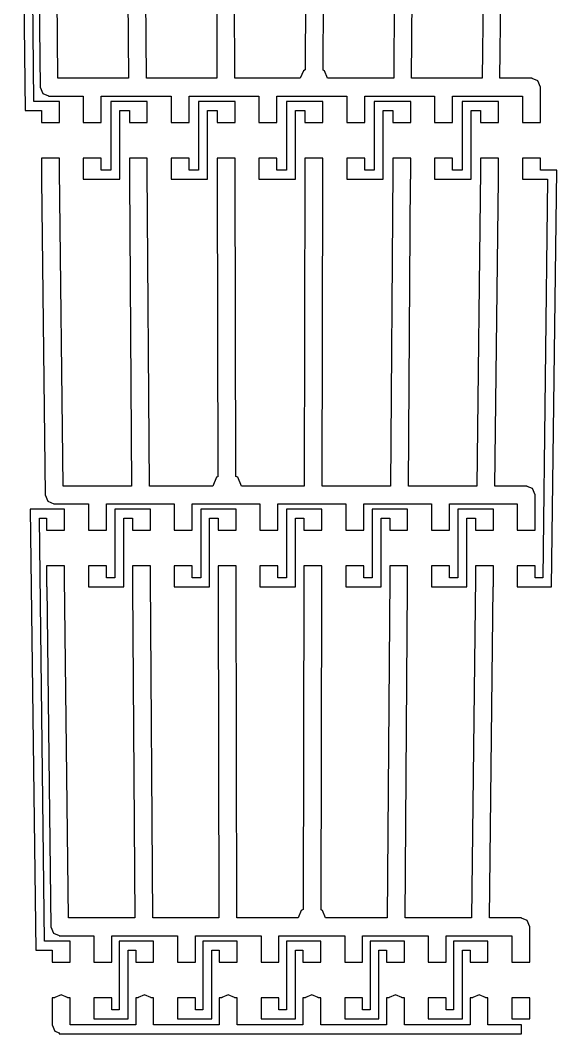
# Model space of a CAD drawing. Header units: metres. Extents: x 1 to 104, y 0 to 275.
# Drawn here: x 2.8 to 47.8, y 0 to 84.9 of the extents above; entities that cross this region are included whole.
import ezdxf

# ---------------------------------------------------------------- set-up
doc = ezdxf.new("R2010")
doc.units = ezdxf.units.M

msp = doc.modelspace()

# ---------------------------------------------------------------- linework, layer by layer
for p, q in [((2.83542, 110.365), (3.23859, 77.367)), ((3.97948, 78.117), (3.59462, 109.617)), ((5.99214, 80.067), (5.70734, 104.617)), ((13.3953, 80.067), (13.2244, 104.617)), ((20.7984, 80.067), (20.7415, 104.617)), ((26.7585, 104.617), (26.7032, 80.767)), ((34.2756, 104.617), (34.1047, 80.067)), ((41.7926, 104.617), (41.5078, 80.067)), ((4.21603, 103.867), (4.50084, 79.317)), ((11.7296, 103.867), (11.8953, 80.067)), ((19.2432, 103.867), (19.2984, 80.067)), ((28.2031, 80.7456), (28.2568, 103.867)), ((35.6047, 80.067), (35.7704, 103.867)), ((43.0078, 80.067), (43.284, 103.867)), ((26.5434, 80.7009), (26.2808, 80.067)), ((26.7032, 80.767), (26.5434, 80.7009)), ((28.3112, 80.7009), (28.2031, 80.7456)), ((28.5737, 80.067), (28.3112, 80.7009)), ((11.8953, 80.067), (5.99214, 80.067)), ((19.2984, 80.067), (13.3953, 80.067)), ((26.2808, 80.067), (20.7984, 80.067)), ((34.1047, 80.067), (28.5737, 80.067)), ((41.5078, 80.067), (35.6047, 80.067)), ((45.704, 80.067), (43.0078, 80.067)), ((45.704, 80.039), (45.704, 80.067)), ((46.1667, 79.8473), (45.704, 80.039)), ((46.3864, 79.317), (46.1667, 79.8473)), ((4.50084, 79.317), (4.72052, 78.7866)), ((46.3864, 76.367), (46.3864, 79.317)), ((4.72052, 78.7866), (5.20575, 78.5856)), ((5.20575, 78.5856), (5.20575, 78.567)), ((5.20575, 78.567), (8.11359, 78.567)), ((8.11359, 78.567), (8.11359, 76.367)), ((9.61359, 78.567), (15.4682, 78.567)), ((9.61359, 76.367), (9.61359, 78.567)), ((15.4682, 78.567), (15.4682, 76.367)), ((16.9682, 76.367), (16.9682, 78.567)), ((16.9682, 78.567), (22.8227, 78.567)), ((22.8227, 78.567), (22.8227, 76.367)), ((24.3227, 76.367), (24.3227, 78.567)), ((24.3227, 78.567), (30.1773, 78.567)), ((30.1773, 78.567), (30.1773, 76.367)), ((31.6773, 76.367), (31.6773, 78.567)), ((31.6773, 78.567), (37.5318, 78.567)), ((37.5318, 78.567), (37.5318, 76.367)), ((39.0318, 76.367), (39.0318, 78.567)), ((39.0318, 78.567), (44.8864, 78.567)), ((44.8864, 78.567), (44.8864, 76.367)), ((3.23859, 77.367), (3.61359, 77.3716)), ((3.61359, 77.3716), (3.61359, 77.367)), ((3.61359, 77.367), (4.61359, 77.367)), ((6.11359, 78.117), (3.97948, 78.117)), ((4.61359, 77.367), (4.61359, 76.367)), ((6.11359, 76.367), (6.11359, 78.117)), ((13.4682, 78.117), (10.4159, 78.117)), ((10.4159, 78.117), (10.4159, 72.367)), ((11.1659, 77.367), (11.9682, 77.367)), ((11.1659, 71.617), (11.1659, 77.367)), ((11.9682, 77.367), (11.9682, 76.367)), ((13.4682, 76.367), (13.4682, 78.117)), ((20.8227, 78.117), (17.7704, 78.117)), ((17.7704, 78.117), (17.7704, 72.367)), ((18.5204, 77.367), (19.3227, 77.367)), ((18.5204, 71.617), (18.5204, 77.367)), ((19.3227, 77.367), (19.3227, 76.367)), ((20.8227, 76.367), (20.8227, 78.117)), ((28.1773, 78.117), (25.125, 78.117)), ((25.125, 78.117), (25.125, 72.367)), ((25.875, 77.367), (26.6773, 77.367)), ((25.875, 71.617), (25.875, 77.367)), ((26.6773, 77.367), (26.6773, 76.367)), ((28.1773, 76.367), (28.1773, 78.117)), ((35.5318, 78.117), (32.4796, 78.117)), ((32.4796, 78.117), (32.4796, 72.367)), ((33.2296, 77.367), (34.0318, 77.367)), ((33.2296, 71.617), (33.2296, 77.367)), ((34.0318, 77.367), (34.0318, 76.367)), ((35.5318, 76.367), (35.5318, 78.117)), ((42.8864, 78.117), (39.8341, 78.117)), ((39.8341, 78.117), (39.8341, 72.367)), ((40.5841, 77.367), (41.3864, 77.367)), ((40.5841, 71.617), (40.5841, 77.367)), ((41.3864, 77.367), (41.3864, 76.367)), ((42.8864, 76.367), (42.8864, 78.117)), ((4.61359, 76.367), (6.11359, 76.367)), ((8.11359, 76.367), (9.61359, 76.367)), ((11.9682, 76.367), (13.4682, 76.367)), ((15.4682, 76.367), (16.9682, 76.367)), ((19.3227, 76.367), (20.8227, 76.367)), ((22.8227, 76.367), (24.3227, 76.367)), ((26.6773, 76.367), (28.1773, 76.367)), ((30.1773, 76.367), (31.6773, 76.367)), ((34.0318, 76.367), (35.5318, 76.367)), ((37.5318, 76.367), (39.0318, 76.367)), ((41.3864, 76.367), (42.8864, 76.367)), ((44.8864, 76.367), (46.3864, 76.367)), ((6.11359, 73.367), (4.61359, 73.367)), ((4.61359, 73.367), (4.61359, 71.617)), ((6.11359, 72.367), (6.11359, 73.367)), ((9.61359, 73.367), (8.11359, 73.367)), ((8.11359, 73.367), (8.11359, 71.617)), ((9.61359, 72.367), (9.61359, 73.367)), ((13.4682, 73.367), (11.9682, 73.367)), ((11.9682, 73.367), (11.9682, 71.617)), ((13.4682, 72.367), (13.4682, 73.367)), ((16.9682, 73.367), (15.4682, 73.367)), ((15.4682, 73.367), (15.4682, 71.617)), ((16.9682, 72.367), (16.9682, 73.367)), ((20.8227, 73.367), (19.3227, 73.367)), ((19.3227, 73.367), (19.3227, 71.617)), ((20.8227, 72.367), (20.8227, 73.367)), ((24.3227, 73.367), (22.8227, 73.367)), ((22.8227, 73.367), (22.8227, 71.617)), ((24.3227, 72.367), (24.3227, 73.367)), ((28.1773, 73.367), (26.6773, 73.367)), ((26.6773, 73.367), (26.6773, 72.367)), ((28.1773, 71.617), (28.1773, 73.367)), ((31.6773, 73.367), (30.1773, 73.367)), ((30.1773, 73.367), (30.1773, 71.617)), ((31.6773, 72.367), (31.6773, 73.367)), ((35.5318, 73.367), (34.0318, 73.367)), ((34.0318, 73.367), (34.0318, 72.367)), ((35.5318, 71.617), (35.5318, 73.367)), ((39.0318, 73.367), (37.5318, 73.367)), ((37.5318, 73.367), (37.5318, 71.617)), ((39.0318, 72.367), (39.0318, 73.367)), ((42.8864, 73.367), (41.3864, 73.367)), ((41.3864, 73.367), (41.3864, 72.367)), ((42.8864, 71.617), (42.8864, 73.367)), ((46.3864, 73.367), (44.8864, 73.367)), ((44.8864, 73.367), (44.8864, 71.617)), ((46.3864, 72.367), (46.3864, 73.367)), ((6.4225, 45.8993), (6.11359, 72.367)), ((10.4159, 72.367), (9.61359, 72.367)), ((13.6535, 45.8993), (13.4682, 72.367)), ((17.7704, 72.367), (16.9682, 72.367)), ((20.8826, 46.6995), (20.8227, 72.367)), ((25.125, 72.367), (24.3227, 72.367)), ((26.6773, 72.367), (26.6155, 45.8993)), ((32.4796, 72.367), (31.6773, 72.367)), ((34.0318, 72.367), (33.8465, 45.8993)), ((39.8341, 72.367), (39.0318, 72.367)), ((41.3864, 72.367), (41.0775, 45.8993)), ((47.456, 72.367), (46.3864, 72.367)), ((47.3309, 37.4401), (47.7575, 72.3552)), ((47.456, 72.3589), (47.456, 72.367)), ((47.7575, 72.3552), (47.456, 72.3589)), ((4.61359, 71.617), (4.62234, 71.617)), ((4.62234, 71.617), (4.93126, 45.1493)), ((8.11359, 71.617), (11.1659, 71.617)), ((11.9682, 71.617), (11.9734, 71.617)), ((11.9734, 71.617), (12.1535, 45.8993)), ((15.4682, 71.617), (18.5204, 71.617)), ((19.3227, 71.617), (19.3245, 71.617)), ((19.3245, 71.617), (19.3827, 46.6778)), ((22.8227, 71.617), (25.875, 71.617)), ((28.1155, 45.8993), (28.1755, 71.617)), ((28.1755, 71.617), (28.1773, 71.617)), ((30.1773, 71.617), (33.2296, 71.617)), ((35.3465, 45.8993), (35.5266, 71.617)), ((35.5266, 71.617), (35.5318, 71.617)), ((37.5318, 71.617), (40.5841, 71.617)), ((42.5775, 45.8993), (42.8776, 71.617)), ((42.8776, 71.617), (42.8864, 71.617)), ((44.8864, 71.617), (46.9984, 71.617)), ((46.9984, 71.617), (46.5901, 38.1993)), ((12.1535, 45.8993), (6.4225, 45.8993)), ((18.9709, 45.8993), (13.6535, 45.8993)), ((19.2749, 46.6332), (18.9709, 45.8993)), ((19.3827, 46.6778), (19.2749, 46.6332)), ((21.0427, 46.6332), (20.8826, 46.6995)), ((21.3467, 45.8993), (21.0427, 46.6332)), ((26.6155, 45.8993), (21.3467, 45.8993)), ((33.8465, 45.8993), (28.1155, 45.8993)), ((41.0775, 45.8993), (35.3465, 45.8993)), ((45.2736, 45.8993), (42.5775, 45.8993)), ((45.2736, 45.8713), (45.2736, 45.8993)), ((45.7363, 45.6796), (45.2736, 45.8713)), ((4.93126, 45.1493), (5.15092, 44.619)), ((45.956, 45.1493), (45.7363, 45.6796)), ((45.956, 42.1993), (45.956, 45.1493)), ((5.15092, 44.619), (5.63615, 44.418)), ((5.63615, 44.418), (5.63615, 44.3993)), ((5.63615, 44.3993), (8.54399, 44.3993)), ((8.54399, 44.3993), (8.54399, 42.1993)), ((10.044, 44.3993), (15.7264, 44.3993)), ((10.044, 42.1993), (10.044, 44.3993)), ((15.7264, 44.3993), (15.7264, 42.1993)), ((17.2264, 42.1993), (17.2264, 44.3993)), ((17.2264, 44.3993), (22.9088, 44.3993)), ((22.9088, 44.3993), (22.9088, 42.1993)), ((24.4088, 42.1993), (24.4088, 44.3993)), ((24.4088, 44.3993), (30.0912, 44.3993)), ((30.0912, 44.3993), (30.0912, 42.1993)), ((31.5912, 42.1993), (31.5912, 44.3993)), ((31.5912, 44.3993), (37.2736, 44.3993)), ((37.2736, 44.3993), (37.2736, 42.1993)), ((38.7736, 42.1993), (38.7736, 44.3993)), ((38.7736, 44.3993), (44.456, 44.3993)), ((44.456, 44.3993), (44.456, 42.1993)), ((4.42352, 43.9557), (3.67358, 43.9465)), ((3.67358, 43.9465), (4.125, 7)), ((4.4236, 43.9493), (4.42352, 43.9557)), ((6.54399, 43.9493), (4.4236, 43.9493)), ((6.54399, 42.1993), (6.54399, 43.9493)), ((13.7264, 43.9493), (10.7602, 43.9493)), ((10.7602, 43.9493), (10.7602, 38.1993)), ((13.7264, 42.1993), (13.7264, 43.9493)), ((20.9088, 43.9493), (17.9426, 43.9493)), ((17.9426, 43.9493), (17.9426, 38.1993)), ((20.9088, 42.1993), (20.9088, 43.9493)), ((28.0912, 43.9493), (25.125, 43.9493)), ((25.125, 43.9493), (25.125, 38.1993)), ((28.0912, 42.1993), (28.0912, 43.9493)), ((35.2736, 43.9493), (32.3074, 43.9493)), ((32.3074, 43.9493), (32.3074, 38.1993)), ((35.2736, 42.1993), (35.2736, 43.9493)), ((42.456, 43.9493), (39.4898, 43.9493)), ((39.4898, 43.9493), (39.4898, 38.1993)), ((42.456, 42.1993), (42.456, 43.9493)), ((4.86589, 7.75), (4.43277, 43.1993)), ((4.43277, 43.1993), (5.04399, 43.1993)), ((5.04399, 43.1993), (5.04399, 42.1993)), ((11.5102, 43.1993), (12.2264, 43.1993)), ((11.5102, 37.4493), (11.5102, 43.1993)), ((12.2264, 43.1993), (12.2264, 42.1993)), ((18.6926, 43.1993), (19.4088, 43.1993)), ((18.6926, 37.4493), (18.6926, 43.1993)), ((19.4088, 43.1993), (19.4088, 42.1993)), ((25.875, 43.1993), (26.5912, 43.1993)), ((25.875, 37.4493), (25.875, 43.1993)), ((26.5912, 43.1993), (26.5912, 42.1993)), ((33.0574, 43.1993), (33.7736, 43.1993)), ((33.0574, 37.4493), (33.0574, 43.1993)), ((33.7736, 43.1993), (33.7736, 42.1993)), ((40.2398, 43.1993), (40.956, 43.1993)), ((40.2398, 37.4493), (40.2398, 43.1993)), ((40.956, 43.1993), (40.956, 42.1993)), ((5.04399, 42.1993), (6.54399, 42.1993)), ((8.54399, 42.1993), (10.044, 42.1993)), ((12.2264, 42.1993), (13.7264, 42.1993)), ((15.7264, 42.1993), (17.2264, 42.1993)), ((19.4088, 42.1993), (20.9088, 42.1993)), ((22.9088, 42.1993), (24.4088, 42.1993)), ((26.5912, 42.1993), (28.0912, 42.1993)), ((30.0912, 42.1993), (31.5912, 42.1993)), ((33.7736, 42.1993), (35.2736, 42.1993)), ((37.2736, 42.1993), (38.7736, 42.1993)), ((40.956, 42.1993), (42.456, 42.1993)), ((44.456, 42.1993), (45.956, 42.1993)), ((6.54399, 39.1993), (5.04399, 39.1993)), ((5.04399, 39.1993), (5.04399, 37.4493)), ((6.54399, 38.1993), (6.54399, 39.1993)), ((10.044, 39.1993), (8.54399, 39.1993)), ((8.54399, 39.1993), (8.54399, 37.4493)), ((10.044, 38.1993), (10.044, 39.1993)), ((13.7264, 39.1993), (12.2264, 39.1993)), ((12.2264, 39.1993), (12.2264, 37.4493)), ((13.7264, 38.1993), (13.7264, 39.1993)), ((17.2264, 39.1993), (15.7264, 39.1993)), ((15.7264, 39.1993), (15.7264, 37.4493)), ((17.2264, 38.1993), (17.2264, 39.1993)), ((20.9088, 39.1993), (19.4088, 39.1993)), ((19.4088, 39.1993), (19.4088, 37.4493)), ((20.9088, 38.1993), (20.9088, 39.1993)), ((24.4088, 39.1993), (22.9088, 39.1993)), ((22.9088, 39.1993), (22.9088, 37.4493)), ((24.4088, 38.1993), (24.4088, 39.1993)), ((28.0912, 39.1993), (26.5912, 39.1993)), ((26.5912, 39.1993), (26.5912, 38.1993)), ((28.0912, 37.4493), (28.0912, 39.1993)), ((31.5912, 39.1993), (30.0912, 39.1993)), ((30.0912, 39.1993), (30.0912, 37.4493)), ((31.5912, 38.1993), (31.5912, 39.1993)), ((35.2736, 39.1993), (33.7736, 39.1993)), ((33.7736, 39.1993), (33.7736, 38.1993)), ((35.2736, 37.4493), (35.2736, 39.1993)), ((38.7736, 39.1993), (37.2736, 39.1993)), ((37.2736, 39.1993), (37.2736, 37.4493)), ((38.7736, 38.1993), (38.7736, 39.1993)), ((42.456, 39.1993), (40.956, 39.1993)), ((40.956, 39.1993), (40.956, 38.1993)), ((42.456, 37.4493), (42.456, 39.1993)), ((45.956, 39.1993), (44.456, 39.1993)), ((44.456, 39.1993), (44.456, 37.4493)), ((45.956, 38.1993), (45.956, 39.1993)), ((5.04399, 37.4493), (5.0528, 37.4493)), ((5.0528, 37.4493), (5.38725, 8.95)), ((6.87845, 9.7), (6.54399, 38.1993)), ((8.54399, 37.4493), (11.5102, 37.4493)), ((10.7602, 38.1993), (10.044, 38.1993)), ((12.2264, 37.4493), (12.2317, 37.4493)), ((12.2317, 37.4493), (12.4271, 9.7)), ((13.9271, 9.7), (13.7264, 38.1993)), ((15.7264, 37.4493), (18.6926, 37.4493)), ((17.9426, 38.1993), (17.2264, 38.1993)), ((19.4088, 37.4493), (19.4106, 37.4493)), ((19.4106, 37.4493), (19.4757, 9.7)), ((20.9757, 9.7), (20.9088, 38.1993)), ((22.9088, 37.4493), (25.875, 37.4493)), ((25.125, 38.1993), (24.4088, 38.1993)), ((26.5912, 38.1993), (26.5259, 10.4001)), ((28.0259, 10.3786), (28.0894, 37.4493)), ((28.0894, 37.4493), (28.0912, 37.4493)), ((30.0912, 37.4493), (33.0574, 37.4493)), ((32.3074, 38.1993), (31.5912, 38.1993)), ((33.7736, 38.1993), (33.5729, 9.7)), ((35.0729, 9.7), (35.2683, 37.4493)), ((35.2683, 37.4493), (35.2736, 37.4493)), ((37.2736, 37.4493), (40.2398, 37.4493)), ((39.4898, 38.1993), (38.7736, 38.1993)), ((40.956, 38.1993), (40.6215, 9.7)), ((42.1215, 9.7), (42.4472, 37.4493)), ((42.4472, 37.4493), (42.456, 37.4493)), ((44.456, 37.4493), (46.581, 37.4493)), ((46.5901, 38.1993), (45.956, 38.1993)), ((46.581, 37.4493), (47.3309, 37.4401)), ((26.3661, 10.3339), (26.1035, 9.7)), ((26.5259, 10.4001), (26.3661, 10.3339)), ((28.1339, 10.3339), (28.0259, 10.3786)), ((28.3964, 9.7), (28.1339, 10.3339)), ((12.4271, 9.7), (6.87845, 9.7)), ((19.4757, 9.7), (13.9271, 9.7)), ((26.1035, 9.7), (20.9757, 9.7)), ((33.5729, 9.7), (28.3964, 9.7)), ((40.6215, 9.7), (35.0729, 9.7)), ((44.8176, 9.7), (42.1215, 9.7)), ((44.8176, 9.67198), (44.8176, 9.7)), ((45.2803, 9.48032), (44.8176, 9.67198)), ((45.5, 8.95), (45.2803, 9.48032)), ((5.38725, 8.95), (5.60692, 8.41966)), ((45.5, 6), (45.5, 8.95)), ((7, 7.75), (4.86589, 7.75)), ((5.60692, 8.41966), (6.09215, 8.21867)), ((6.09215, 8.21867), (6.09215, 8.2)), ((6.09215, 8.2), (9, 8.2)), ((7, 6), (7, 7.75)), ((9, 8.2), (9, 6)), ((10.5, 8.2), (16, 8.2)), ((10.5, 6), (10.5, 8.2)), ((14, 7.75), (11.125, 7.75)), ((11.125, 7.75), (11.125, 2)), ((14, 6), (14, 7.75)), ((16, 8.2), (16, 6)), ((17.5, 6), (17.5, 8.2)), ((17.5, 8.2), (23, 8.2)), ((21, 7.75), (18.125, 7.75)), ((18.125, 7.75), (18.125, 2)), ((21, 6), (21, 7.75)), ((23, 8.2), (23, 6)), ((24.5, 6), (24.5, 8.2)), ((24.5, 8.2), (30, 8.2)), ((28, 7.75), (25.125, 7.75)), ((25.125, 7.75), (25.125, 2)), ((28, 6), (28, 7.75)), ((30, 8.2), (30, 6)), ((31.5, 6), (31.5, 8.2)), ((31.5, 8.2), (37, 8.2)), ((35, 7.75), (32.125, 7.75)), ((32.125, 7.75), (32.125, 2)), ((35, 6), (35, 7.75)), ((37, 8.2), (37, 6)), ((38.5, 6), (38.5, 8.2)), ((38.5, 8.2), (44, 8.2)), ((42, 7.75), (39.125, 7.75)), ((39.125, 7.75), (39.125, 2)), ((42, 6), (42, 7.75)), ((44, 8.2), (44, 6)), ((4.125, 7), (4.5, 7.00458)), ((4.5, 7.00458), (4.5, 7)), ((4.5, 7), (5.5, 7)), ((5.5, 7), (5.5, 6)), ((11.875, 7), (12.5, 7)), ((11.875, 1.25), (11.875, 7)), ((12.5, 7), (12.5, 6)), ((18.875, 7), (19.5, 7)), ((18.875, 1.25), (18.875, 7)), ((19.5, 7), (19.5, 6)), ((25.875, 7), (26.5, 7)), ((25.875, 1.25), (25.875, 7)), ((26.5, 7), (26.5, 6)), ((32.875, 7), (33.5, 7)), ((32.875, 1.25), (32.875, 7)), ((33.5, 7), (33.5, 6)), ((39.875, 7), (40.5, 7)), ((39.875, 1.25), (39.875, 7)), ((40.5, 7), (40.5, 6)), ((5.5, 6), (7, 6)), ((9, 6), (10.5, 6)), ((12.5, 6), (14, 6)), ((16, 6), (17.5, 6)), ((19.5, 6), (21, 6)), ((23, 6), (24.5, 6)), ((26.5, 6), (28, 6)), ((30, 6), (31.5, 6)), ((33.5, 6), (35, 6)), ((37, 6), (38.5, 6)), ((40.5, 6), (42, 6)), ((44, 6), (45.5, 6)), ((5.70709, 3), (5.5, 3)), ((5.5, 3), (5.5, 0.75)), ((5.71967, 3.03032), (5.70709, 3)), ((6.25, 3.25), (5.71967, 3.03032)), ((6.78032, 3.03032), (6.25, 3.25)), ((6.79289, 3), (6.78032, 3.03032)), ((7, 3), (6.79289, 3)), ((7, 0.75), (7, 3)), ((10.5, 3), (9, 3)), ((9, 3), (9, 1.25)), ((10.5, 2), (10.5, 3)), ((12.7071, 3), (12.5, 3)), ((12.5, 3), (12.5, 0.75)), ((12.7197, 3.03032), (12.7071, 3)), ((13.25, 3.25), (12.7197, 3.03032)), ((13.7803, 3.03032), (13.25, 3.25)), ((13.7929, 3), (13.7803, 3.03032)), ((14, 3), (13.7929, 3)), ((14, 0.75), (14, 3)), ((17.5, 3), (16, 3)), ((16, 3), (16, 1.25)), ((17.5, 2), (17.5, 3)), ((19.7071, 3), (19.5, 3)), ((19.5, 3), (19.5, 0.75)), ((19.7197, 3.03032), (19.7071, 3)), ((20.25, 3.25), (19.7197, 3.03032)), ((20.7803, 3.03032), (20.25, 3.25)), ((20.7929, 3), (20.7803, 3.03032)), ((21, 3), (20.7929, 3)), ((21, 0.75), (21, 3)), ((24.5, 3), (23, 3)), ((23, 3), (23, 1.25)), ((24.5, 2), (24.5, 3)), ((26.7071, 3), (26.5, 3)), ((26.5, 3), (26.5, 0.75)), ((26.7197, 3.03032), (26.7071, 3)), ((27.25, 3.25), (26.7197, 3.03032)), ((27.7803, 3.03032), (27.25, 3.25)), ((27.7929, 3), (27.7803, 3.03032)), ((28, 3), (27.7929, 3)), ((28, 0.75), (28, 3)), ((31.5, 3), (30, 3)), ((30, 3), (30, 1.25)), ((31.5, 2), (31.5, 3)), ((33.7071, 3), (33.5, 3)), ((33.5, 3), (33.5, 0.75)), ((33.7197, 3.03032), (33.7071, 3)), ((34.25, 3.25), (33.7197, 3.03032)), ((34.7803, 3.03032), (34.25, 3.25)), ((34.7929, 3), (34.7803, 3.03032)), ((35, 3), (34.7929, 3)), ((35, 0.75), (35, 3)), ((38.5, 3), (37, 3)), ((37, 3), (37, 1.25)), ((38.5, 2), (38.5, 3)), ((40.7071, 3), (40.5, 3)), ((40.5, 3), (40.5, 0.75)), ((40.7197, 3.03032), (40.7071, 3)), ((41.25, 3.25), (40.7197, 3.03032)), ((41.7803, 3.03032), (41.25, 3.25)), ((41.7929, 3), (41.7803, 3.03032)), ((42, 3), (41.7929, 3)), ((42, 0.75), (42, 3)), ((45.5, 3), (44, 3)), ((44, 3), (44, 1.25)), ((45.5, 1.25), (45.5, 3)), ((11.125, 2), (10.5, 2)), ((18.125, 2), (17.5, 2)), ((25.125, 2), (24.5, 2)), ((32.125, 2), (31.5, 2)), ((39.125, 2), (38.5, 2)), ((9, 1.25), (11.875, 1.25)), ((16, 1.25), (18.875, 1.25)), ((23, 1.25), (25.875, 1.25)), ((30, 1.25), (32.875, 1.25)), ((37, 1.25), (39.875, 1.25)), ((44, 1.25), (45.5, 1.25)), ((5.5, 0.75), (5.71967, 0.21967)), ((5.71967, 0.21967), (6.09215, 0.06537)), ((6.09215, 0.06537), (6.09215, 0)), ((6.09215, 0), (44.8176, 0)), ((12.5, 0.75), (7, 0.75)), ((19.5, 0.75), (14, 0.75)), ((26.5, 0.75), (21, 0.75)), ((33.5, 0.75), (28, 0.75)), ((40.5, 0.75), (35, 0.75)), ((44.8176, 0.75), (42, 0.75)), ((44.8176, 0), (44.8176, 0.75))]:
    msp.add_line(p, q)

doc.saveas('drawing.dxf')
